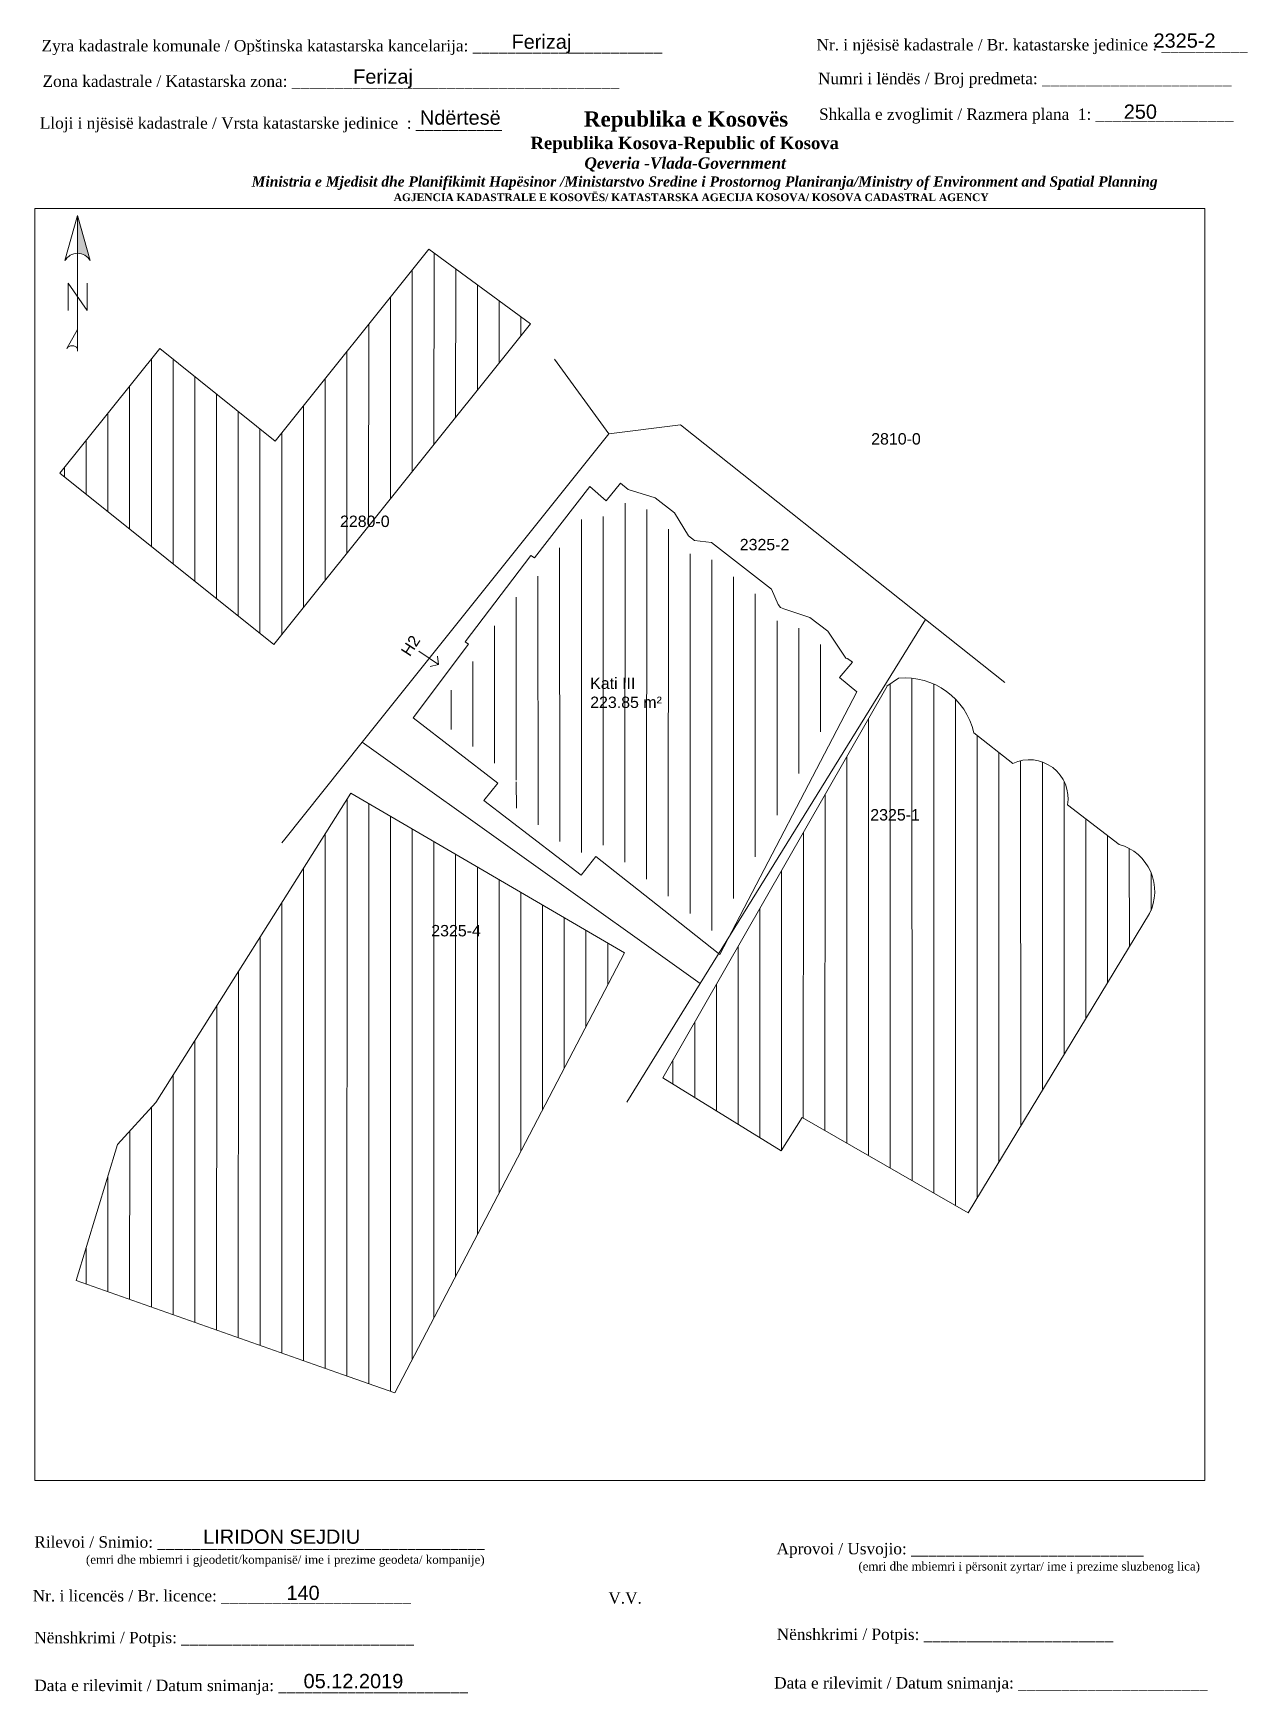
# Paper-space layout 'Kati3' of a CAD drawing. Header units: metres. Extents: x 0 to 213, y 0 to 292.
# The model-space entities are those that its viewports show. They can reach past a viewport. Long polylines and large blocks are cut down to what shows.
import ezdxf

# ---------------------------------------------------------------- set-up
doc = ezdxf.new("R2010")
doc.units = ezdxf.units.M
doc.layers.get('0').update_dxf_attribs({"lineweight": 0})
for name, color, linetype, lineweight in [('Bodrumi', 20, 'Continuous', 0), ('Etazha', 7, 'Continuous', 0), ('hash ndertesa fqinje', 30, 'Continuous', 0), ('hyrjet', 54, 'Continuous', 0), ('Kati 2', 1, 'Continuous', 0), ('kati 2 hash', 1, 'Continuous', 0), ('Korniza e jashtme', 7, 'Continuous', 0), ('Korniza e jashtme txt', 7, 'Continuous', 0), ('ndertesa fqinje', 30, 'Continuous', 0), ('nr parc fqinje', 8, 'Continuous', 0), ('parc fqinje', 8, 'Continuous', 0), ('Parcela kadastrale', 7, 'Continuous', 0)]:
    doc.layers.add(name, color=color, linetype=linetype, lineweight=lineweight)
doc.styles.get("Standard").update_dxf_attribs({"font": 'arial.ttf'})

# ---------------------------------------------------------------- blocks, each defined once
blk = doc.blocks.new('*U54')
at = {"linetype": 'ByBlock', "lineweight": -2}
blk.add_hatch(color=0, dxfattribs=at).paths.add_polyline_path([(0, 562), (0, 301, -0.269143), (87, 250)])
at = {"color": 0, "linetype": 'ByBlock', "lineweight": -2}
for points in [[(87, 250, 0.580323), (-87, 250), (0, 562), (87, 250), (0, 562), (0, 300)], [(0, -356, 0.5), (-75, -356), (0, -225)]]:
    blk.add_lwpolyline(points, format="xyb", dxfattribs=at)
for points in [[(0, -375), (0, 562)], [(-66, -94), (-66, 94), (66, -94), (66, 94)]]:
    blk.add_lwpolyline(points, dxfattribs=at)

msp = doc.modelspace()

# ---------------------------------------------------------------- hatches: boundary and pattern name
at = {"layer": 'hash ndertesa fqinje'}
h = msp.add_hatch(dxfattribs=at)
h.set_pattern_fill('ANSI31', color=256, scale=0.3, angle=45)
h.paths.add_polyline_path([(7512535.075, 4692037.481, 0.471019), (7512533.749, 4692040.515), (7512531.482, 4692042.241, 0.606805), (7512529.084, 4692044.06), (7512527.377, 4692045.406, 0.375223), (7512524.072, 4692047.793), (7512523.589, 4692047.462), (7512513.737, 4692030.281), (7512518.922, 4692027.081), (7512519.856, 4692028.551), (7512527.122, 4692024.369)])
h.paths.add_polyline_path([(7512512.06, 4692035.765), (7512500.064, 4692042.763), (7512491.512, 4692029.208), (7512489.835, 4692027.357), (7512488.02, 4692021.398), (7512499.695, 4692017.29), (7512501.995, 4692016.481)])
h.paths.add_polyline_path([(7512507.937, 4692063.324), (7512503.49, 4692066.6), (7512496.753, 4692058.189), (7512491.694, 4692062.24), (7512487.318, 4692056.777), (7512496.684, 4692049.275)])
at = {"layer": 'kati 2 hash'}
h = msp.add_hatch(dxfattribs=at)
h.set_pattern_fill('ANSI31', color=256, scale=0.3, angle=45)
h.set_pattern_definition([(90, (-26.8693, -30.7011), (-0.9525, 2e-16), [])])
h.paths.add_polyline_path([(7512521.49, 4692047.048), (7512520.645, 4692047.753), (7512521.215, 4692048.428), (7512520.535, 4692049.448), (7512519.907, 4692049.926), (7512518.835, 4692050.279), (7512518.524, 4692050.408), (7512518.282, 4692050.716), (7512518.02, 4692051.325), (7512515.649, 4692053.171), (7512514.906, 4692053.25), (7512514.411, 4692053.624), (7512513.796, 4692054.635), (7512513.131, 4692055.156), (7512511.979, 4692055.506), (7512511.336, 4692054.705), (7512510.623, 4692055.33), (7512508.257, 4692052.257), (7512508.1, 4692052.361), (7512505.939, 4692049.536), (7512506.095, 4692049.434), (7512503.639, 4692046.178), (7512507.356, 4692043.301), (7512506.751, 4692042.546), (7512510.054, 4692040.006), (7512510.699, 4692040.825), (7512514.164, 4692038.096), (7512516.046, 4692036.615)])
h.paths.add_polyline_path([(7512510.381, 4692046.215), (7512513.806, 4692046.215), (7512513.806, 4692048.081), (7512510.381, 4692048.081)], flags=24)

# ---------------------------------------------------------------- linework, layer by layer
at = {"layer": 'hyrjet', "lineweight": 15, "flags": 128}
msp.add_lwpolyline([(7512503.907, 4692048.399), (7512503.044, 4692048.982), (7512503.907, 4692048.399), (7512503.55, 4692048.303), (7512503.907, 4692048.399), (7512503.867, 4692048.759)], dxfattribs=at)
at = {"layer": 'Kati 2', "elevation": 627.291, "flags": 128}
msp.add_lwpolyline([(7512522.246, 4692047.199), (7512521.493, 4692047.827), (7512522.056, 4692048.494), (7512521.836, 4692048.665), (7512521.817, 4692048.641), (7512521.769, 4692048.678), (7512520.978, 4692049.865), (7512520.19, 4692050.464), (7512519.044, 4692050.842), (7512518.899, 4692050.902), (7512518.802, 4692051.025), (7512518.511, 4692051.704), (7512515.882, 4692053.75), (7512515.135, 4692053.829), (7512514.864, 4692054.034), (7512514.252, 4692055.04), (7512513.413, 4692055.697), (7512512.223, 4692056.059), (7512511.884, 4692056.346), (7512511.26, 4692055.569), (7512510.537, 4692056.202), (7512508.122, 4692053.065), (7512507.963, 4692053.17), (7512505.072, 4692049.39), (7512505.231, 4692049.285), (7512502.803, 4692046.066), (7512506.506, 4692043.2), (7512505.9, 4692042.443), (7512510.158, 4692039.169), (7512510.799, 4692039.983), (7512513.793, 4692037.625), (7512516.243, 4692035.696)], close=True, dxfattribs=at)
at = {"layer": 'ndertesa fqinje', "flags": 128}
for points in [[(7512496.753, 4692058.189), (7512491.694, 4692062.24), (7512487.318, 4692056.777), (7512496.684, 4692049.275), (7512507.937, 4692063.324), (7512503.49, 4692066.6)], [(7512512.06, 4692035.765), (7512500.064, 4692042.763), (7512491.512, 4692029.208), (7512489.835, 4692027.357), (7512488.02, 4692021.398), (7512499.695, 4692017.29), (7512501.995, 4692016.481)]]:
    msp.add_lwpolyline(points, close=True, dxfattribs=at)
msp.add_lwpolyline([(7512523.561, 4692047.443), (7512524.072, 4692047.793, -0.375223), (7512527.377, 4692045.406), (7512529.084, 4692044.06, -0.606805), (7512531.482, 4692042.241), (7512533.749, 4692040.515, -0.471019), (7512535.075, 4692037.481), (7512527.122, 4692024.369), (7512519.856, 4692028.551), (7512518.922, 4692027.081), (7512513.737, 4692030.281), (7512523.58, 4692047.447)], format="xyb", dxfattribs=at)
at = {"layer": 'parc fqinje'}
for points in [[(7512508.996, 4692061.777), (7512511.371, 4692058.508)], [(7512511.371, 4692058.508), (7512508.996, 4692061.777)], [(7512525.263, 4692050.362), (7512528.735, 4692047.605)], [(7512528.735, 4692047.605), (7512525.263, 4692050.362)], [(7512500.569, 4692044.993), (7512497.17, 4692040.74), (7512497.039, 4692040.577)], [(7512497.039, 4692040.577), (7512497.17, 4692040.74), (7512500.569, 4692044.993)], [(7512512.163, 4692029.223), (7512515.38, 4692034.419)], [(7512515.38, 4692034.419), (7512512.163, 4692029.223)]]:
    msp.add_lwpolyline(points, dxfattribs=at)
at = {"layer": 'Parcela kadastrale', "flags": 128}
msp.add_lwpolyline([(7512525.263, 4692050.362), (7512515.38, 4692034.419), (7512500.569, 4692044.993), (7512511.371, 4692058.508), (7512514.511, 4692058.898), (7512525.263, 4692050.362)], dxfattribs=at)

# ---------------------------------------------------------------- texts
at = {"layer": 'Bodrumi', "insert": (7512510.557, 4692047.824), "char_height": 0.5, "attachment_point": 1}
msp.add_mtext_dynamic_manual_height_columns('Kati III\\P223.85 m²', width=4.76477, gutter_width=0.935, heights=[0], dxfattribs=at)
at = {"layer": 'Etazha', "insert": (7512517.113, 4692053.902), "char_height": 0.5, "attachment_point": 1}
msp.add_mtext_dynamic_manual_height_columns('2325-2', width=2.42608, gutter_width=0.935, heights=[0], dxfattribs=at)
at = {"layer": 'hyrjet', "lineweight": 15}
msp.add_text('H2', height=0.5, rotation=57.12455, dxfattribs=at).set_placement((7512502.651, 4692048.714))
at = {"layer": 'nr parc fqinje', "char_height": 0.5, "attachment_point": 1}
for s, insert in [('2810-0', (7512522.874, 4692058.535)), ('2280-0', (7512499.592, 4692054.922)), ('2325-1', (7512522.836, 4692042.06)), ('2325-4', (7512503.592, 4692036.983))]:
    msp.add_mtext_dynamic_manual_height_columns(s, width=1.70865, gutter_width=0.935, heights=[0], dxfattribs=dict(at, insert=insert))

psp = doc.layouts.new('Kati3')

# ---------------------------------------------------------------- block references
at = {"xscale": 0.0254, "yscale": 0.0254, "zscale": 0.0254}
psp.add_blockref('*U54', (7.95, 245.33), dxfattribs=at)

# ---------------------------------------------------------------- texts
at = {"layer": 'Korniza e jashtme txt'}
for s, insert, char_height, width, attachment_point in [('Ferizaj', (84.04, 291.31), 2.5, 19.3474, 1), ('2325-2', (196.6, 291.51), 2.5, 23.5616, 1), ('{\\fTimes New Roman|b0|i0|c0|p18; Zyra kadastrale komunale / Opštinska katastarska kancelarija: ______________________}', (0.89, 290.36), 2, 114.6874, 1), ('{\\fTimes New Roman|b0|i0|c0|p18;Nr. i njësisë kadastrale / Br. katastarske jedinice : __________}', (137.52, 290.52), 2, 98.5379, 1), ('{\\fTimes New Roman|b0|i0|c0|p18; Zona kadastrale / Katastarska zona: ______________________________________}', (1.06, 284.14), 2, 101.8807, 1), ('Ferizaj', (56.27, 285.2), 2.5, 40.037, 1), ('{\\fTimes New Roman|b0|i0|c0|p18; Numri i lëndës / Broj predmeta: ______________________}', (137.03, 284.61), 2, 83.344, 1), ('{\\fTimes New Roman|b0|i0|c0|p18; Lloji i njësisë kadastrale / Vrsta katastarske jedinice  : __________ }', (0.58, 276.81), 2, 108.0893, 1), ('\\pi77.297;{\\fBook Antiqua|b1|i0|c0|p18;\\H1.333x;Republika e Kosovës\\fTimes New Roman|b1|i0|c0|p18;\\P\\pi67.927;\\fBook Antiqua|b1|i0|c0|p18;\\H0.8125x;Republika Kosova-Republic of Kosova\\fTimes New Roman|b1|i0|c0|p18;\\P\\pi77.378;\\fBook Antiqua|b1|i1|c0|p18;\\H0.9233x;Qeveria -Vlada-Government \\P\\pi13.032,l6,t23.033;\\fTimes New Roman|b1|i1|c0|p18;\\H0.9x;Ministria e Mjedisit dhe Planifikimit Hapësinor /Ministarstvo Sredine i Prostornog Planiranja/Ministry of Environment and Spatial Planning\\P\\pi43.931,l0,tz;\\fBook Antiqua|b1|i0|c0|p18;\\H0.7406x;AGJENCIA KADASTRALE E KOSOVËS/ KATASTARSKA AGECIJA KOSOVA/ KOSOVA CADASTRAL AGENCY}', (19.44, 277.84), 2, 191.8237, 1), ('Ndërtesë', (67.97, 278.01), 2.5, 14.2476, 1), ('{\\fTimes New Roman|b0|i0|c0|p18; Shkalla e zvoglimit / Razmera plana  1: ________________}', (137.2, 278.36), 2, 98.5379, 1), ('250', (191.38, 279.05), 2.5, 19.3474, 1), ('LIRIDON SEJDIU', (29.97, 29.26), 2.5, 35.1364, 1), ('{\\fTimes New Roman|b0|i0|c0|p18; Rilevoi / Snimio: ______________________________________\\P             \\H0.75x;(emri dhe mbiemri i gjeodetit/kompanisë/ ime i prezime geodeta/ kompanije)}', (-0.39, 28.08), 2, 87.3883, 1), ('{\\fTimes New Roman|b0|i0|c0|p18; Aprovoi / Usvojio: ___________________________\\P                    \\H0.75x;(emri dhe mbiemri i përsonit zyrtar/ ime i prezime sluzbenog lica)}', (129.75, 26.91), 2, 83.344, 1), ('{\\fTimes New Roman|b0|i0|c0|p18; Nr. i licencës / Br. licence: ______________________\\P                                }', (-0.67, 18.65), 2, 83.344, 1), ('140', (44.57, 19.41), 2.5, 5.2174, 1), ('{\\fTimes New Roman|b0|i0|c0|p18;V.V.                                 }', (101.01, 18.27), 2, 9.4297, 1), ('{\\fTimes New Roman|b0|i0|c0|p18; Nënshkrimi / Potpis: ______________________\\P                                 }', (189.53, 11.9), 2, 83.344, 3), ('{\\fTimes New Roman|b0|i0|c0|p18; Nënshkrimi / Potpis: ___________________________\\P                                 }', (-0.39, 11.32), 2, 83.344, 1), ('{\\fTimes New Roman|b0|i0|c0|p18; Data e rilevimit / Datum snimanja: ______________________\\P                                 }', (-0.39, 2.94), 2, 83.344, 1), ('05.12.2019', (47.58, 3.95), 2.5, 19.3474, 1), ('{\\fTimes New Roman|b0|i0|c0|p18; Data e rilevimit / Datum snimanja: ______________________\\P                                 }', (206.1, 3.38), 2, 83.344, 3)]:
    psp.add_mtext(s, dxfattribs=dict(at, insert=insert, char_height=char_height, width=width, attachment_point=attachment_point))

# ---------------------------------------------------------------- viewports
at = {"layer": 'Korniza e jashtme', "view_target_point": (7499131.095, 4689980.516), "view_twist_angle": 360}
psp.add_viewport(center=(103.03, 149.32), size=(205.19, 222.973), view_center_point=(13380.763, 2059.989), view_height=55.7432, dxfattribs=at)

doc.saveas('drawing.dxf')
